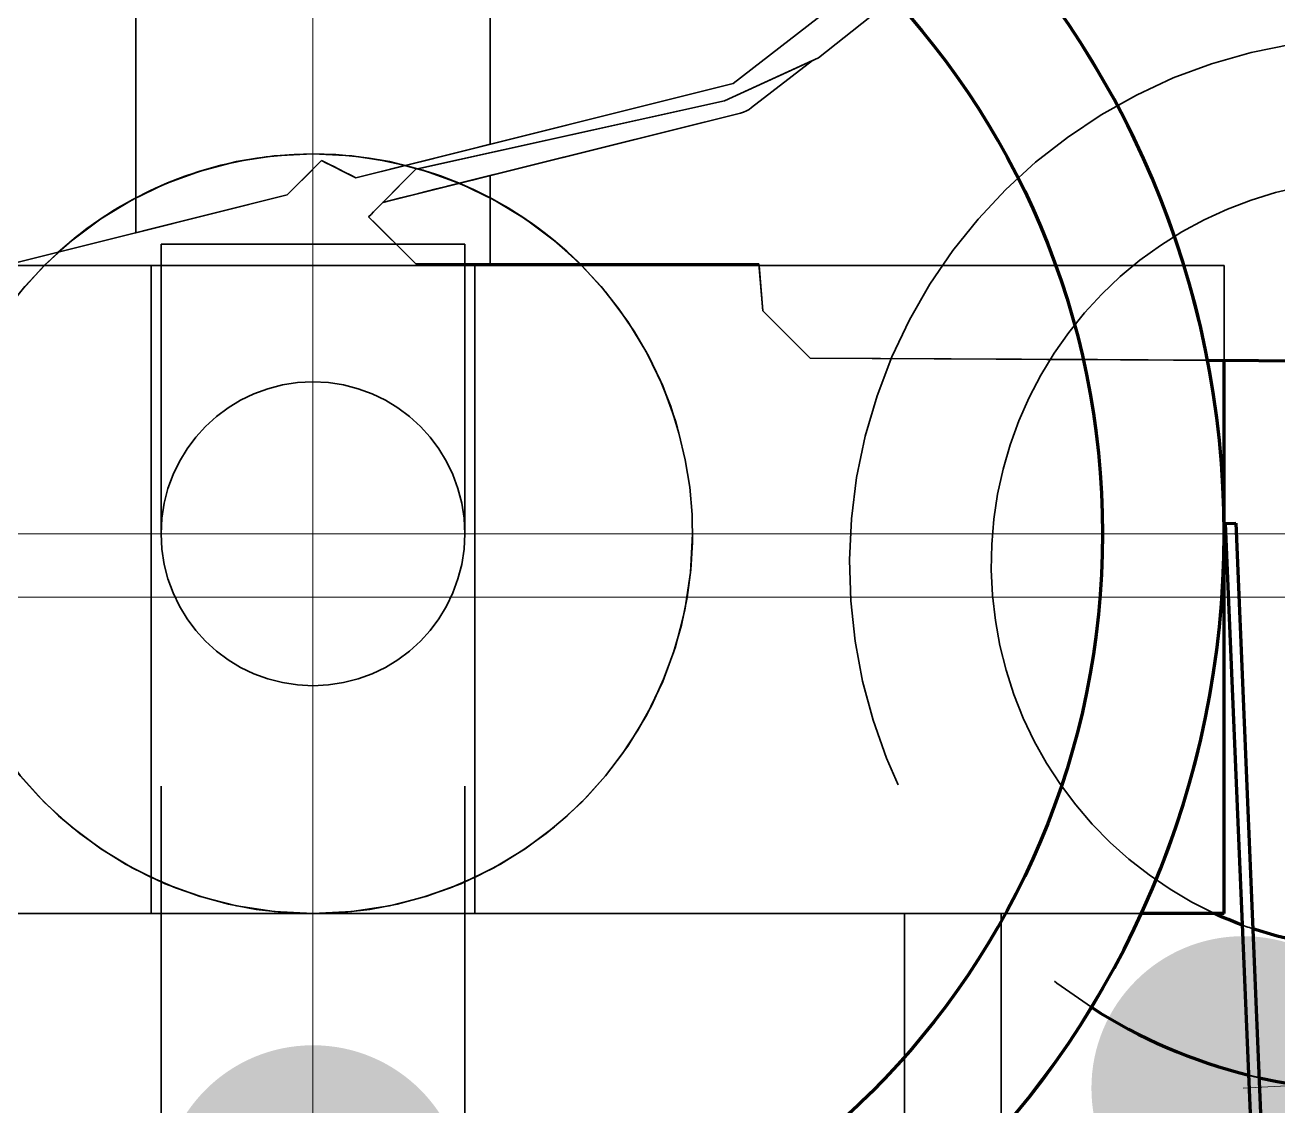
# Model space of a CAD drawing. Header units: millimetres. Extents: x 0 to 2208, y 0 to 420.
# Drawn here: x 103.875 to 108.826, y 233.211 to 237.479 of the extents above; entities that cross this region are included whole.
import ezdxf

# ---------------------------------------------------------------- set-up
doc = ezdxf.new("R2010")
doc.units = ezdxf.units.MM
doc.linetypes.add('IRAM-E-TRAZOS', pattern=[5, 4, -1])
doc.linetypes.add('IRAM-F-TRAZO-PUNTO', pattern=[20, 15, -2, 1, -2])
for name, color, linetype, lineweight in [('01-VISIBLE', 7, 'CONTINUOUS', 70), ('02-OCULTA', 4, 'IRAM-E-TRAZOS', 35), ('03-EJE', 1, 'IRAM-F-TRAZO-PUNTO', 18), ('08-FINA', 5, 'CONTINUOUS', 18)]:
    doc.layers.add(name, color=color, linetype=linetype, lineweight=lineweight)

msp = doc.modelspace()

# ---------------------------------------------------------------- hatches: boundary and pattern name
at = {"layer": '08-FINA'}
h = msp.add_hatch(color=7, dxfattribs=at)
h.dxf.hatch_style = 1
edge = h.paths.add_edge_path()
edge.add_arc((108.689, 233.2811), 0.6, 0, 360)
h = msp.add_hatch(color=7, dxfattribs=at)
h.dxf.hatch_style = 1
edge = h.paths.add_edge_path()
edge.add_arc((105.013, 232.8503), 0.6, 0, 360)

# ---------------------------------------------------------------- linework, layer by layer
at = {"layer": '01-VISIBLE'}
for p, q in [((108.5472, 236.1554), (113.005, 236.1303)), ((108.613, 233.9703), (108.613, 236.155)), ((108.619, 235.5103), (108.659, 235.512)), ((108.719, 233.1503), (108.619, 235.5103)), ((108.659, 235.512), (108.759, 233.1511))]:
    msp.add_line(p, q, dxfattribs=at)
for points in [[(108.613, 233.9703), (108.5584, 233.9703), (108.5039, 233.9703), (108.4493, 233.9703), (108.3947, 233.9703), (108.3402, 233.9703), (108.2856, 233.9703)], [(108.6862, 233.9245), (108.6676, 233.9315), (108.649, 233.9388), (108.6306, 233.9463), (108.6122, 233.954), (108.594, 233.962), (108.5758, 233.9703)], [(108.9209, 233.8586), (108.823, 233.8811), (108.7268, 233.9101)]]:
    msp.add_lwpolyline(points, dxfattribs=at)
msp.add_circle((105.013, 235.4703), 3.12, dxfattribs=at)
for centre, radius, start, end in [((105.013, 235.4703), 3.6, 90, -90), ((105.013, 235.4703), 3.6, -90, 90), ((109.213, 235.3503), 2.08, -102.8119, 22.3378), ((109.213, 235.3503), 2.08, -122.7069, -103.9571)]:
    msp.add_arc(centre, radius, start, end, dxfattribs=at)
at = {"layer": '02-OCULTA'}
for p, q in [((105.713, 237.0086), (105.713, 241.3831)), ((104.313, 236.6588), (104.313, 241.0598)), ((106.673, 237.2483), (110.567, 240.2623)), ((109.315, 239.1783), (107.011, 237.3503)), ((106.673, 237.2483), (107.6044, 237.9692)), ((107.6838, 237.8841), (107.011, 237.3503)), ((107.011, 237.3503), (106.639, 237.1803)), ((107.011, 237.3503), (106.639, 237.1803)), ((106.639, 237.1803), (106.9862, 237.3389)), ((106.639, 237.1803), (106.9862, 237.3389)), ((106.9862, 237.3389), (106.7464, 237.1534)), ((106.9862, 237.3389), (106.7464, 237.1534)), ((105.183, 236.8763), (106.673, 237.2483)), ((105.3785, 236.9251), (106.673, 237.2483)), ((106.639, 237.1803), (105.419, 236.9103)), ((105.419, 236.9103), (106.639, 237.1803)), ((106.639, 237.1803), (105.4269, 236.912)), ((105.4269, 236.912), (106.639, 237.1803)), ((106.7254, 237.1403), (106.7139, 237.1355)), ((106.7254, 237.1403), (106.7139, 237.1355)), ((106.7363, 237.1463), (106.7254, 237.1403)), ((106.7363, 237.1463), (106.7254, 237.1403)), ((106.7464, 237.1534), (106.7363, 237.1463)), ((106.7464, 237.1534), (106.7363, 237.1463)), ((106.7021, 237.1318), (105.2892, 236.7791)), ((106.7021, 237.1318), (105.591, 236.8544)), ((106.7139, 237.1355), (106.7021, 237.1318)), ((106.7139, 237.1355), (106.7021, 237.1318)), ((104.911, 236.8083), (105.047, 236.9443)), ((104.911, 236.8083), (105.047, 236.9443)), ((105.047, 236.9443), (105.183, 236.8763)), ((105.047, 236.9443), (105.183, 236.8763)), ((105.183, 236.8763), (105.3785, 236.9251)), ((105.419, 236.9103), (105.233, 236.7223)), ((105.2892, 236.7791), (105.419, 236.9103)), ((105.591, 236.8544), (105.2892, 236.7791)), ((105.713, 236.5363), (105.713, 236.8849)), ((103.015, 236.3343), (104.911, 236.8083)), ((104.006, 236.582), (104.911, 236.8083)), ((105.2892, 236.7791), (105.233, 236.7223)), ((105.233, 236.7223), (105.419, 236.5363)), ((105.233, 236.7223), (105.419, 236.5363)), ((104.413, 230.4738), (104.413, 236.6138)), ((105.613, 230.4738), (105.613, 236.6138)), ((103.015, 236.3343), (104.006, 236.582)), ((102.213, 236.5303), (103.9517, 236.5303)), ((102.213, 236.5303), (107.813, 236.5303)), ((103.9517, 236.5303), (106.0743, 236.5303)), ((104.373, 233.9703), (104.373, 236.5303)), ((105.419, 236.5363), (106.0683, 236.5363)), ((105.419, 236.5363), (106.775, 236.5363)), ((105.653, 233.9703), (105.653, 236.5303)), ((106.0683, 236.5363), (106.775, 236.5363)), ((106.0743, 236.5303), (107.813, 236.5303)), ((106.775, 236.5363), (106.791, 236.3503)), ((106.775, 236.5363), (106.791, 236.3503)), ((106.7755, 236.5303), (107.813, 236.5303)), ((106.791, 236.3503), (106.7755, 236.5303)), ((106.7755, 236.5303), (107.813, 236.5303)), ((106.791, 236.3503), (106.7755, 236.5303)), ((108.613, 233.9703), (108.613, 236.5303)), ((108.613, 236.155), (108.613, 236.5303)), ((108.613, 236.155), (108.613, 236.5303)), ((108.613, 236.155), (108.613, 236.5303)), ((106.791, 236.3503), (106.977, 236.1643)), ((106.791, 236.3503), (106.977, 236.1643)), ((106.977, 236.1643), (106.791, 236.3503)), ((106.977, 236.1643), (106.791, 236.3503)), ((106.977, 236.1643), (108.5472, 236.1554)), ((107.813, 236.1596), (106.977, 236.1643)), ((107.813, 236.1596), (106.977, 236.1643)), ((106.977, 236.1643), (113.005, 236.1303)), ((108.619, 235.5103), (108.659, 235.512)), ((108.719, 233.1503), (108.619, 235.5103)), ((108.659, 235.512), (108.759, 233.1511)), ((102.213, 233.9703), (105.013, 233.9703)), ((102.213, 233.9703), (107.813, 233.9703)), ((105.013, 233.9703), (107.813, 233.9703)), ((107.3506, 233.1503), (107.3506, 233.9703)), ((107.733, 233.1503), (107.733, 233.9703))]:
    msp.add_line(p, q, dxfattribs=at)
for points in [[(105.183, 236.8763), (105.2713, 236.8983), (105.3597, 236.9204), (105.448, 236.9424), (105.5363, 236.9645), (105.6247, 236.9865), (105.713, 237.0086)], [(105.713, 237.0086), (105.6247, 236.9865), (105.5363, 236.9645), (105.448, 236.9424), (105.3597, 236.9204), (105.2713, 236.8983), (105.183, 236.8763)], [(104.911, 236.8083), (104.9337, 236.8309), (104.9563, 236.8536), (104.979, 236.8763), (105.0017, 236.8989), (105.0243, 236.9216), (105.047, 236.9443)], [(105.047, 236.9443), (105.0243, 236.9216), (105.0017, 236.8989), (104.979, 236.8763), (104.9563, 236.8536), (104.9337, 236.8309), (104.911, 236.8083)], [(105.047, 236.9443), (105.0697, 236.9329), (105.0923, 236.9216), (105.115, 236.9103), (105.1377, 236.8989), (105.1603, 236.8876), (105.183, 236.8763)], [(105.183, 236.8763), (105.1603, 236.8876), (105.1377, 236.8989), (105.115, 236.9103), (105.0923, 236.9216), (105.0697, 236.9329), (105.047, 236.9443)], [(105.2892, 236.7791), (105.3599, 236.7967), (105.4305, 236.8144), (105.5011, 236.832), (105.5717, 236.8496), (105.6424, 236.8673), (105.713, 236.8849)], [(105.713, 236.8849), (105.6424, 236.8673), (105.5717, 236.8496), (105.5011, 236.832), (105.4305, 236.8144), (105.3599, 236.7967), (105.2892, 236.7791)], [(108.5758, 233.9703), (108.4861, 234.0154), (108.3995, 234.0663), (108.3165, 234.1228), (108.2374, 234.1846), (108.1626, 234.2516), (108.0924, 234.3233), (108.027, 234.3996), (107.9668, 234.48), (107.9121, 234.5641), (107.863, 234.6517), (107.8198, 234.7424), (107.7827, 234.8357), (107.7519, 234.9313), (107.7274, 235.0287), (107.7094, 235.1274), (107.698, 235.2272), (107.6932, 235.3275), (107.695, 235.4279), (107.7034, 235.528), (107.7184, 235.6272), (107.74, 235.7253), (107.768, 235.8218), (107.8023, 235.9161), (107.8427, 236.0081), (107.8891, 236.0971), (107.9413, 236.1829), (107.9991, 236.265), (108.0621, 236.3432), (108.1302, 236.417), (108.203, 236.4862), (108.2802, 236.5504), (108.3614, 236.6093), (108.4464, 236.6628), (108.5348, 236.7106), (108.6261, 236.7524), (108.7199, 236.7881), (108.8159, 236.8175), (108.9137, 236.8405)], [(104.911, 236.8083), (104.8113, 236.7834), (104.7117, 236.7584), (104.612, 236.7335), (104.5123, 236.7086), (104.4127, 236.6837), (104.313, 236.6588)], [(104.313, 236.6588), (104.4127, 236.6837), (104.5123, 236.7086), (104.612, 236.7335), (104.7117, 236.7584), (104.8113, 236.7834), (104.911, 236.8083)], [(105.2892, 236.7791), (105.2799, 236.7696), (105.2705, 236.7602), (105.2611, 236.7507), (105.2517, 236.7412), (105.2424, 236.7317), (105.233, 236.7223)], [(105.233, 236.7223), (105.2424, 236.7317), (105.2517, 236.7412), (105.2611, 236.7507), (105.2705, 236.7602), (105.2799, 236.7696), (105.2892, 236.7791)], [(105.233, 236.7223), (105.264, 236.6913), (105.295, 236.6603), (105.326, 236.6293), (105.357, 236.5983), (105.388, 236.5673), (105.419, 236.5363)], [(105.419, 236.5363), (105.388, 236.5673), (105.357, 236.5983), (105.326, 236.6293), (105.295, 236.6603), (105.264, 236.6913), (105.233, 236.7223)], [(105.613, 236.6138), (105.513, 236.6138), (105.413, 236.6138), (105.313, 236.6138), (105.213, 236.6138), (105.113, 236.6138), (105.013, 236.6138), (104.913, 236.6138), (104.813, 236.6138), (104.713, 236.6138), (104.613, 236.6138), (104.513, 236.6138), (104.413, 236.6138)], [(104.413, 236.6138), (104.513, 236.6138), (104.613, 236.6138), (104.713, 236.6138), (104.813, 236.6138), (104.913, 236.6138), (105.013, 236.6138), (105.113, 236.6138), (105.213, 236.6138), (105.313, 236.6138), (105.413, 236.6138), (105.513, 236.6138), (105.613, 236.6138)], [(105.653, 236.5303), (105.5463, 236.5303), (105.4397, 236.5303), (105.333, 236.5303), (105.2263, 236.5303), (105.1197, 236.5303), (105.013, 236.5303), (104.9063, 236.5303), (104.7997, 236.5303), (104.693, 236.5303), (104.5863, 236.5303), (104.4797, 236.5303), (104.373, 236.5303)], [(104.373, 236.5303), (104.4797, 236.5303), (104.5863, 236.5303), (104.693, 236.5303), (104.7997, 236.5303), (104.9063, 236.5303), (105.013, 236.5303), (105.1197, 236.5303), (105.2263, 236.5303), (105.333, 236.5303), (105.4397, 236.5303), (105.5463, 236.5303), (105.653, 236.5303)], [(105.419, 236.5363), (105.468, 236.5363), (105.517, 236.5363), (105.566, 236.5363), (105.615, 236.5363), (105.664, 236.5363), (105.713, 236.5363)], [(105.713, 236.5363), (105.664, 236.5363), (105.615, 236.5363), (105.566, 236.5363), (105.517, 236.5363), (105.468, 236.5363), (105.419, 236.5363)], [(108.613, 236.5303), (108.513, 236.5303), (108.413, 236.5303), (108.313, 236.5303), (108.213, 236.5303), (108.113, 236.5303), (108.013, 236.5303), (107.913, 236.5303), (107.813, 236.5303)], [(108.613, 236.5303), (108.4987, 236.5303), (108.3844, 236.5303), (108.2701, 236.5303), (108.1559, 236.5303), (108.0416, 236.5303), (107.9273, 236.5303), (107.813, 236.5303)], [(107.813, 236.1596), (107.913, 236.159), (108.013, 236.1584), (108.113, 236.1579), (108.213, 236.1573), (108.313, 236.1567), (108.413, 236.1562), (108.513, 236.1556), (108.613, 236.155)], [(108.613, 236.155), (108.513, 236.1556), (108.413, 236.1562), (108.313, 236.1567), (108.213, 236.1573), (108.113, 236.1579), (108.013, 236.1584), (107.913, 236.159), (107.813, 236.1596)], [(107.3506, 233.9703), (107.249, 233.9703), (107.1473, 233.9703), (107.0457, 233.9703), (106.9441, 233.9703), (106.8424, 233.9703), (106.7408, 233.9703), (106.6392, 233.9703), (106.5375, 233.9703), (106.4359, 233.9703), (106.3343, 233.9703), (106.2326, 233.9703), (106.131, 233.9703), (106.0293, 233.9703), (105.9277, 233.9703), (105.8261, 233.9703), (105.7244, 233.9703), (105.6228, 233.9703), (105.5212, 233.9703), (105.4195, 233.9703), (105.3179, 233.9703), (105.2163, 233.9703), (105.1146, 233.9703), (105.013, 233.9703), (104.9114, 233.9703), (104.8097, 233.9703), (104.7081, 233.9703), (104.6065, 233.9703), (104.5048, 233.9703), (104.4032, 233.9703), (104.3016, 233.9703), (104.1999, 233.9703), (104.0983, 233.9703), (103.9967, 233.9703), (103.895, 233.9703), (103.7934, 233.9703)], [(103.7934, 233.9703), (103.895, 233.9703), (103.9967, 233.9703), (104.0983, 233.9703), (104.1999, 233.9703), (104.3016, 233.9703), (104.4032, 233.9703), (104.5048, 233.9703), (104.6065, 233.9703), (104.7081, 233.9703), (104.8097, 233.9703), (104.9114, 233.9703), (105.013, 233.9703), (105.1146, 233.9703), (105.2163, 233.9703), (105.3179, 233.9703), (105.4195, 233.9703), (105.5212, 233.9703), (105.6228, 233.9703), (105.7244, 233.9703), (105.8261, 233.9703), (105.9277, 233.9703), (106.0293, 233.9703), (106.131, 233.9703), (106.2326, 233.9703), (106.3343, 233.9703), (106.4359, 233.9703), (106.5375, 233.9703), (106.6392, 233.9703), (106.7408, 233.9703), (106.8424, 233.9703), (106.9441, 233.9703), (107.0457, 233.9703), (107.1473, 233.9703), (107.249, 233.9703), (107.3506, 233.9703)], [(107.733, 233.9703), (107.6323, 233.9703), (107.5315, 233.9703), (107.4308, 233.9703), (107.33, 233.9703), (107.2293, 233.9703), (107.1286, 233.9703), (107.0278, 233.9703), (106.9271, 233.9703), (106.8263, 233.9703), (106.7256, 233.9703), (106.6249, 233.9703), (106.5241, 233.9703), (106.4234, 233.9703), (106.3226, 233.9703), (106.2219, 233.9703), (106.1211, 233.9703), (106.0204, 233.9703), (105.9197, 233.9703), (105.8189, 233.9703), (105.7182, 233.9703), (105.6174, 233.9703), (105.5167, 233.9703), (105.416, 233.9703), (105.3152, 233.9703), (105.2145, 233.9703), (105.1137, 233.9703), (105.013, 233.9703), (104.9123, 233.9703), (104.8115, 233.9703), (104.7108, 233.9703), (104.61, 233.9703), (104.5093, 233.9703), (104.4086, 233.9703), (104.3078, 233.9703), (104.2071, 233.9703), (104.1063, 233.9703), (104.0056, 233.9703), (103.9049, 233.9703), (103.8041, 233.9703)], [(103.8041, 233.9703), (103.9049, 233.9703), (104.0056, 233.9703), (104.1063, 233.9703), (104.2071, 233.9703), (104.3078, 233.9703), (104.4086, 233.9703), (104.5093, 233.9703), (104.61, 233.9703), (104.7108, 233.9703), (104.8115, 233.9703), (104.9123, 233.9703), (105.013, 233.9703), (105.1137, 233.9703), (105.2145, 233.9703), (105.3152, 233.9703), (105.416, 233.9703), (105.5167, 233.9703), (105.6174, 233.9703), (105.7182, 233.9703), (105.8189, 233.9703), (105.9197, 233.9703), (106.0204, 233.9703), (106.1211, 233.9703), (106.2219, 233.9703), (106.3226, 233.9703), (106.4234, 233.9703), (106.5241, 233.9703), (106.6249, 233.9703), (106.7256, 233.9703), (106.8263, 233.9703), (106.9271, 233.9703), (107.0278, 233.9703), (107.1286, 233.9703), (107.2293, 233.9703), (107.33, 233.9703), (107.4308, 233.9703), (107.5315, 233.9703), (107.6323, 233.9703), (107.733, 233.9703)], [(105.653, 233.9703), (105.5463, 233.9703), (105.4397, 233.9703), (105.333, 233.9703), (105.2263, 233.9703), (105.1197, 233.9703), (105.013, 233.9703), (104.9063, 233.9703), (104.7997, 233.9703), (104.693, 233.9703), (104.5863, 233.9703), (104.4797, 233.9703), (104.373, 233.9703)], [(104.373, 233.9703), (104.4797, 233.9703), (104.5863, 233.9703), (104.693, 233.9703), (104.7997, 233.9703), (104.9063, 233.9703), (105.013, 233.9703), (105.1197, 233.9703), (105.2263, 233.9703), (105.333, 233.9703), (105.4397, 233.9703), (105.5463, 233.9703), (105.653, 233.9703)], [(108.2856, 233.9703), (108.2068, 233.9703), (108.1281, 233.9703), (108.0493, 233.9703), (107.9705, 233.9703), (107.8918, 233.9703), (107.813, 233.9703)], [(108.613, 233.9703), (108.513, 233.9703), (108.413, 233.9703), (108.313, 233.9703), (108.213, 233.9703), (108.113, 233.9703), (108.013, 233.9703), (107.913, 233.9703), (107.813, 233.9703)], [(108.7268, 233.9101), (108.72, 233.9124), (108.7132, 233.9148), (108.7065, 233.9172), (108.6997, 233.9196), (108.6929, 233.922), (108.6862, 233.9245)]]:
    msp.add_lwpolyline(points, dxfattribs=at)
for radius in [3.6, 1.5, 0.6, 0.6, 0.6]:
    msp.add_circle((105.013, 235.4703), radius, dxfattribs=at)
for centre, radius, start, end in [((109.213, 235.3503), 2.08, 94.5886, -122.7069), ((105.013, 235.4703), 1.5, 44.9643, 135.0357), ((105.013, 235.4703), 1.5, 75.8986, 132.1687), ((105.013, 235.4703), 1.5, 75.8986, 132.1687), ((105.013, 235.4703), 1.5, 45.2892, 73.981), ((105.013, 235.4703), 1.5, 67.3364, 73.981), ((105.013, 235.4703), 1.5, 45.2892, 67.3364), ((105.013, 235.4703), 1.5, 135.0357, -90), ((105.013, 235.4703), 1.5, -90, 44.9643), ((109.213, 235.3503), 2.08, -103.9571, -102.8119)]:
    msp.add_arc(centre, radius, start, end, dxfattribs=at)
at = {"layer": '03-EJE'}
for p, q in [((105.013, 123.5351), (105.013, 242.7923)), ((105.013, 231.2703), (105.013, 239.6703)), ((100.813, 235.4703), (109.213, 235.4703)), ((97.033, 235.2203), (109.213, 235.2203))]:
    msp.add_line(p, q, dxfattribs=at)
at = {"layer": '08-FINA'}
msp.add_line((141.4723, 234.9783), (108.689, 233.2811), dxfattribs=at)
msp.add_circle((109.013, 237.4713), 13.05, dxfattribs=at)

doc.saveas('drawing.dxf')
